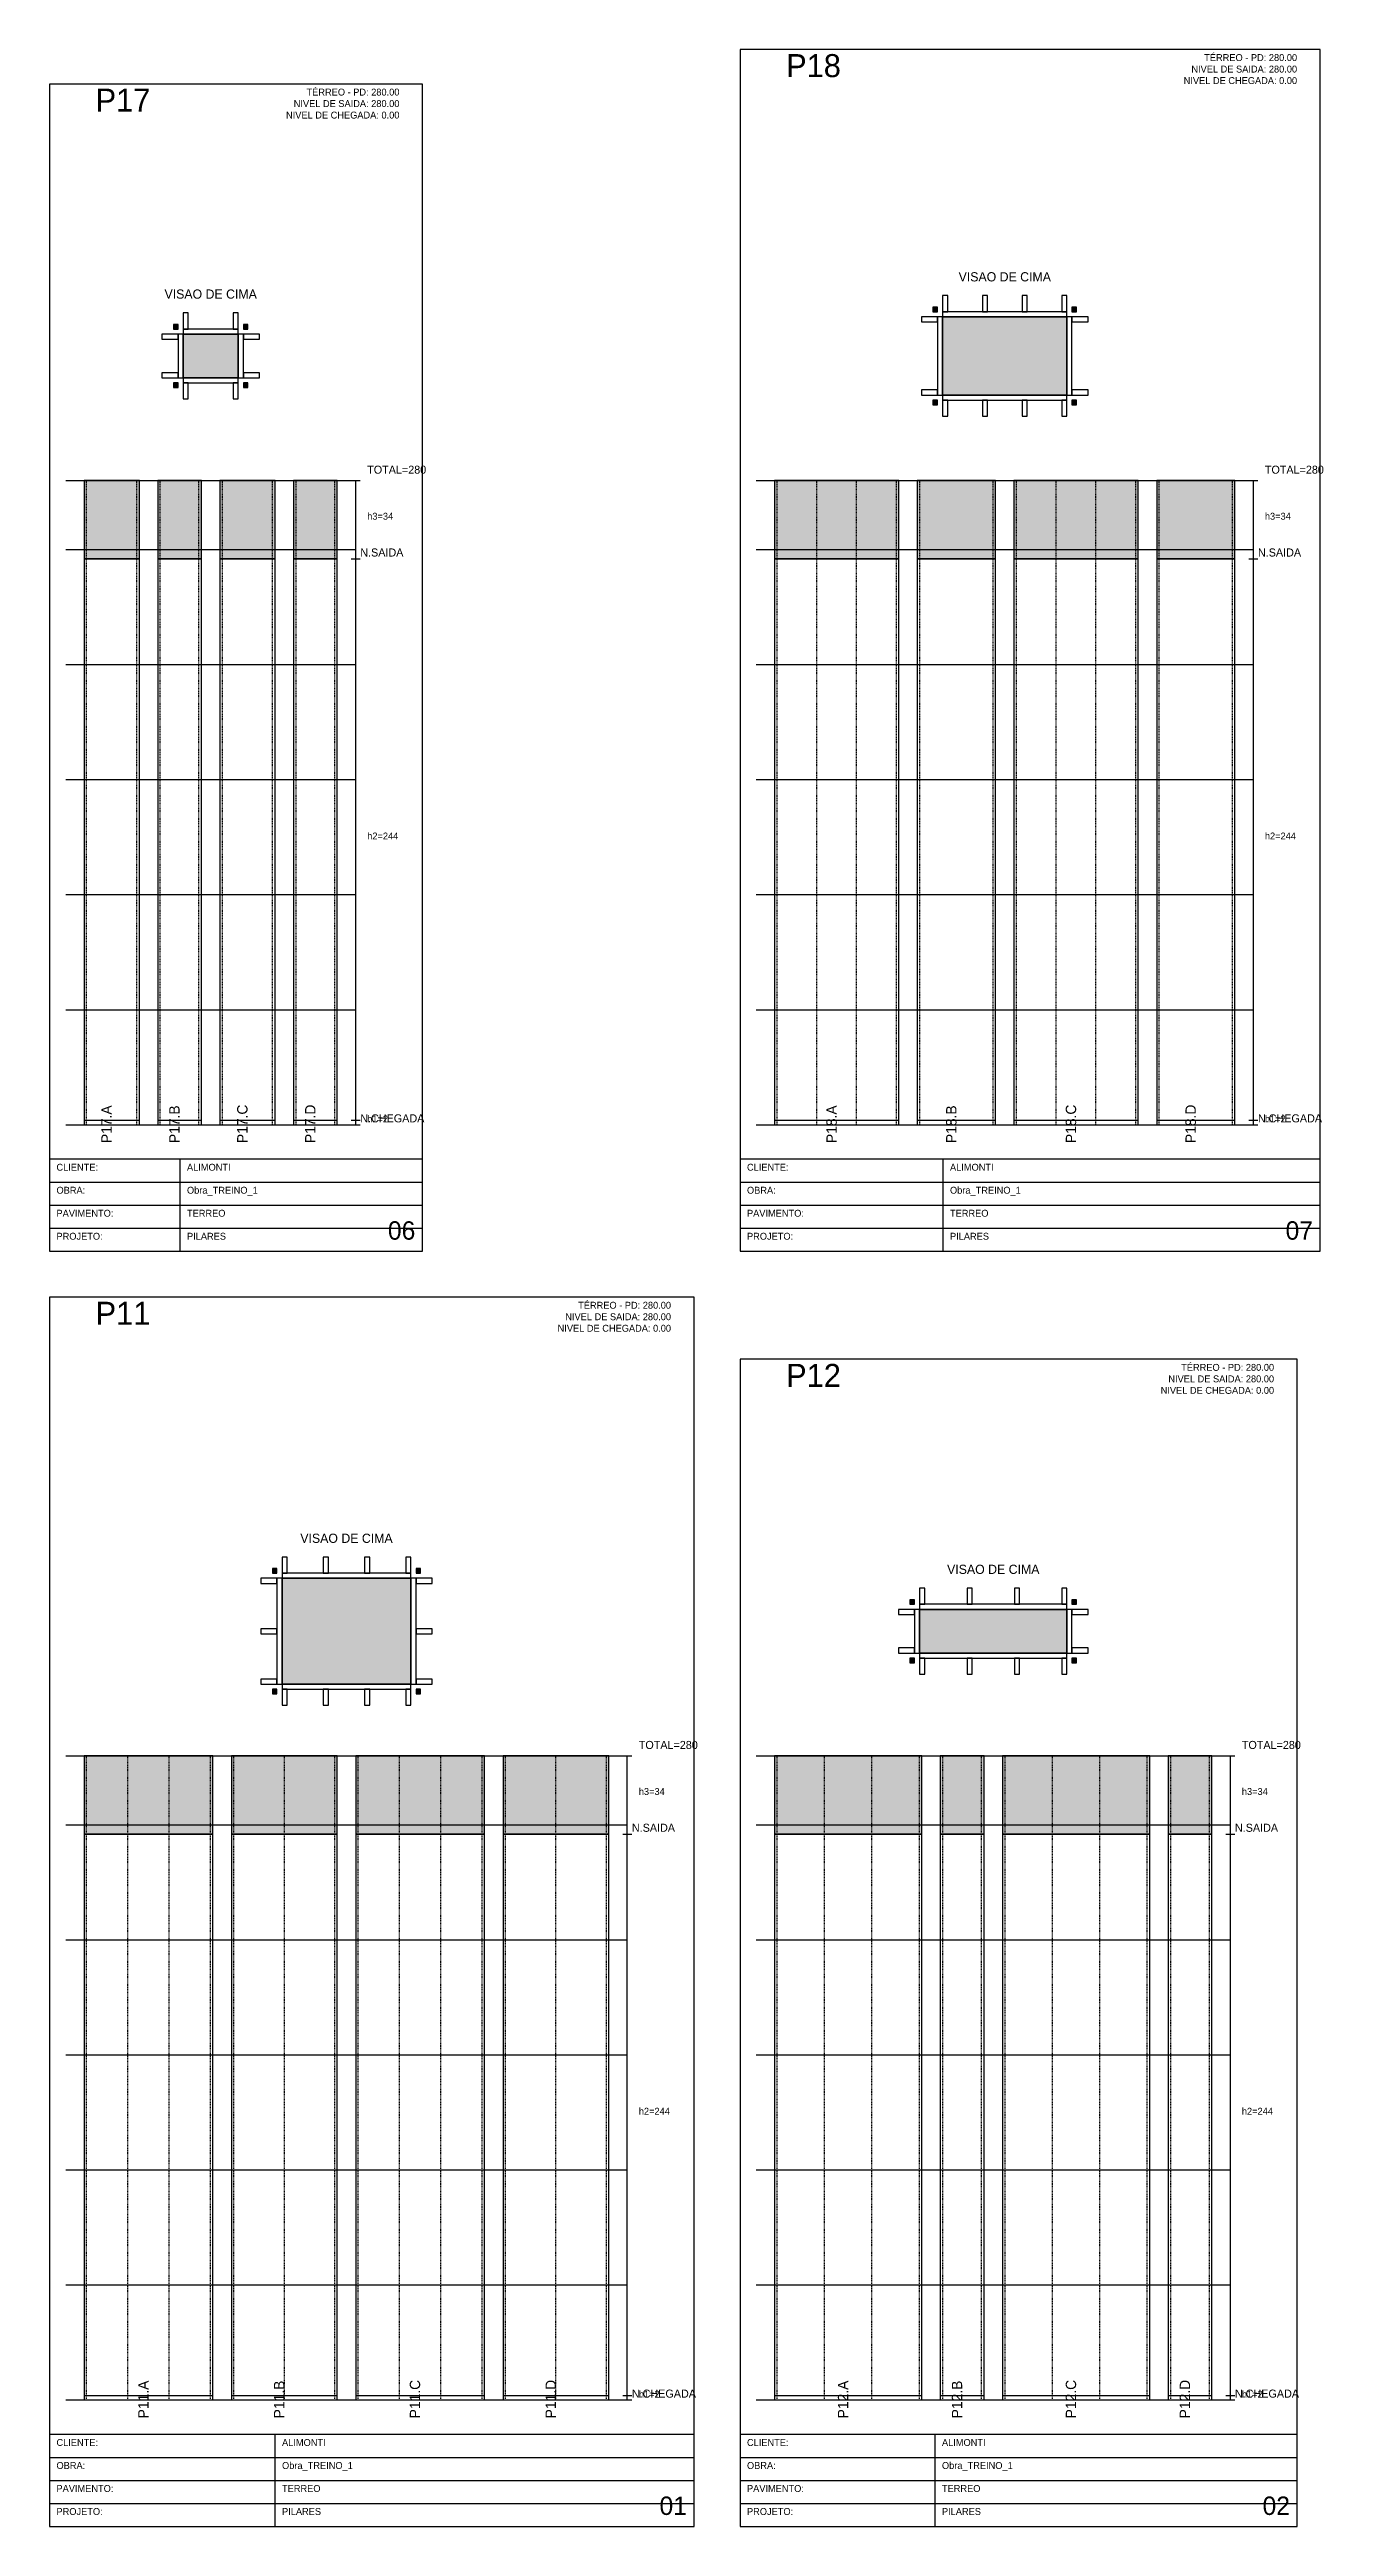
# Model space of a CAD drawing. Header units: metres. Extents: x 0 to 1466, y 0 to 2698.
# Drawn here: x 0 to 553, y 0 to 1077 of the extents above; entities that cross this region are included whole.
import ezdxf
from ezdxf.enums import TextEntityAlignment as Align

# ---------------------------------------------------------------- set-up
doc = ezdxf.new("R2010")
doc.units = ezdxf.units.M
doc.linetypes.add('DASHED', pattern=[0.5, 0.25, -0.25])
for name, color, linetype in [('BORDA_CELULA', 9, 'Continuous'), ('CARIMBO', 9, 'Continuous'), ('CHAPA', 1, 'Continuous'), ('CONCRETO', 4, 'Continuous'), ('COTA', 8, 'Continuous'), ('Hachura', 8, 'Continuous'), ('LABEL_ID', 3, 'Continuous'), ('Nivel', 2, 'Continuous'), ('NOMENCLATURA', 1, 'Continuous'), ('Paineis', 7, 'Continuous'), ('SARR_2.2x7', 82, 'Continuous'), ('Texto Secao', 2, 'Continuous'), ('TEXTO_GERAL', 2, 'Continuous')]:
    doc.layers.add(name, color=color, linetype=linetype)

msp = doc.modelspace()

# ---------------------------------------------------------------- hatches: boundary and pattern name
at = {"layer": 'CHAPA'}
for points in [[(383.8, 962.8), (385.8, 962.8), (385.8, 964.8), (383.8, 964.8)], [(444.2, 962.8), (446.2, 962.8), (446.2, 964.8), (444.2, 964.8)], [(53.8, 955.3), (55.8, 955.3), (55.8, 957.3), (53.8, 957.3)], [(84.2, 955.3), (86.2, 955.3), (86.2, 957.3), (84.2, 957.3)], [(53.8, 929.9), (55.8, 929.9), (55.8, 931.9), (53.8, 931.9)], [(84.2, 929.9), (86.2, 929.9), (86.2, 931.9), (84.2, 931.9)], [(383.8, 922.4), (385.8, 922.4), (385.8, 924.4), (383.8, 924.4)], [(444.2, 922.4), (446.2, 922.4), (446.2, 924.4), (444.2, 924.4)], [(96.8, 414.4), (98.8, 414.4), (98.8, 416.4), (96.8, 416.4)], [(159.2, 414.4), (161.2, 414.4), (161.2, 416.4), (159.2, 416.4)], [(373.8, 400.9), (375.8, 400.9), (375.8, 402.9), (373.8, 402.9)], [(444.2, 400.9), (446.2, 400.9), (446.2, 402.9), (444.2, 402.9)], [(373.8, 375.5), (375.8, 375.5), (375.8, 377.5), (373.8, 377.5)], [(444.2, 375.5), (446.2, 375.5), (446.2, 377.5), (444.2, 377.5)], [(96.8, 362), (98.8, 362), (98.8, 364), (96.8, 364)], [(159.2, 362), (161.2, 362), (161.2, 364), (159.2, 364)]]:
    msp.add_hatch(color=1, dxfattribs=at).paths.add_polyline_path(points)
at = {"layer": 'Hachura'}
for color, points in [(253, [(388, 926.6), (442, 926.6), (442, 960.6), (388, 960.6)]), (253, [(58, 934.1), (82, 934.1), (82, 953.1), (58, 953.1)]), (6, [(15, 855.4), (39, 855.4), (39, 889.4), (15, 889.4)]), (6, [(47, 855.4), (66, 855.4), (66, 889.4), (47, 889.4)]), (6, [(74, 855.4), (98, 855.4), (98, 889.4), (74, 889.4)]), (6, [(106, 855.4), (125, 855.4), (125, 889.4), (106, 889.4)]), (6, [(315, 855.4), (369, 855.4), (369, 889.4), (315, 889.4)]), (6, [(377, 855.4), (411, 855.4), (411, 889.4), (377, 889.4)]), (6, [(419, 855.4), (473, 855.4), (473, 889.4), (419, 889.4)]), (6, [(481, 855.4), (515, 855.4), (515, 889.4), (481, 889.4)]), (253, [(101, 366.2), (157, 366.2), (157, 412.2), (101, 412.2)]), (253, [(378, 379.7), (442, 379.7), (442, 398.7), (378, 398.7)]), (6, [(15, 301), (71, 301), (71, 335), (15, 335)]), (6, [(79, 301), (125, 301), (125, 335), (79, 335)]), (6, [(133, 301), (189, 301), (189, 335), (133, 335)]), (6, [(197, 301), (243, 301), (243, 335), (197, 335)]), (6, [(315, 301), (379, 301), (379, 335), (315, 335)]), (6, [(387, 301), (406, 301), (406, 335), (387, 335)]), (6, [(414, 301), (478, 301), (478, 335), (414, 335)]), (6, [(486, 301), (505, 301), (505, 335), (486, 335)])]:
    msp.add_hatch(color=color, dxfattribs=at).paths.add_polyline_path(points)

# ---------------------------------------------------------------- linework, layer by layer
at = {"layer": 'BORDA_CELULA', "color": 9}
for points in [[(300, 554.4), (552, 554.4), (552, 1076.8), (300, 1076.8)], [(0, 554.4), (162, 554.4), (162, 1061.8), (0, 1061.8)], [(0, 0), (280, 0), (280, 534.4), (0, 534.4)], [(300, 0), (542, 0), (542, 507.4), (300, 507.4)]]:
    msp.add_lwpolyline(points, close=True, dxfattribs=at)
at = {"layer": 'CARIMBO', "color": 9}
for p, q in [((56.7, 554.4), (56.7, 594.4)), ((388.2, 554.4), (388.2, 594.4)), ((0, 584.4), (162, 584.4)), ((300, 584.4), (552, 584.4)), ((0, 574.4), (162, 574.4)), ((300, 574.4), (552, 574.4)), ((0, 564.4), (162, 564.4)), ((300, 564.4), (552, 564.4)), ((98, 0), (98, 40)), ((384.7, 0), (384.7, 40)), ((0, 30), (280, 30)), ((300, 30), (542, 30)), ((0, 20), (280, 20)), ((300, 20), (542, 20)), ((0, 10), (280, 10)), ((300, 10), (542, 10))]:
    msp.add_line(p, q, dxfattribs=at)
for points in [[(0, 554.4), (162, 554.4), (162, 594.4), (0, 594.4)], [(300, 554.4), (552, 554.4), (552, 594.4), (300, 594.4)], [(0, 0), (280, 0), (280, 40), (0, 40)], [(300, 0), (542, 0), (542, 40), (300, 40)]]:
    msp.add_lwpolyline(points, close=True, dxfattribs=at)
at = {"layer": 'CHAPA', "color": 1}
for points in [[(383.8, 962.8), (385.8, 962.8), (385.8, 964.8), (383.8, 964.8)], [(444.2, 962.8), (446.2, 962.8), (446.2, 964.8), (444.2, 964.8)], [(53.8, 955.3), (55.8, 955.3), (55.8, 957.3), (53.8, 957.3)], [(84.2, 955.3), (86.2, 955.3), (86.2, 957.3), (84.2, 957.3)], [(53.8, 929.9), (55.8, 929.9), (55.8, 931.9), (53.8, 931.9)], [(84.2, 929.9), (86.2, 929.9), (86.2, 931.9), (84.2, 931.9)], [(383.8, 922.4), (385.8, 922.4), (385.8, 924.4), (383.8, 924.4)], [(444.2, 922.4), (446.2, 922.4), (446.2, 924.4), (444.2, 924.4)], [(96.8, 414.4), (98.8, 414.4), (98.8, 416.4), (96.8, 416.4)], [(159.2, 414.4), (161.2, 414.4), (161.2, 416.4), (159.2, 416.4)], [(373.8, 400.9), (375.8, 400.9), (375.8, 402.9), (373.8, 402.9)], [(444.2, 400.9), (446.2, 400.9), (446.2, 402.9), (444.2, 402.9)], [(373.8, 375.5), (375.8, 375.5), (375.8, 377.5), (373.8, 377.5)], [(444.2, 375.5), (446.2, 375.5), (446.2, 377.5), (444.2, 377.5)], [(96.8, 362), (98.8, 362), (98.8, 364), (96.8, 364)], [(159.2, 362), (161.2, 362), (161.2, 364), (159.2, 364)]]:
    msp.add_lwpolyline(points, close=True, dxfattribs=at)
at = {"layer": 'CONCRETO', "color": 4}
for points in [[(388, 926.6), (442, 926.6), (442, 960.6), (388, 960.6)], [(58, 934.1), (82, 934.1), (82, 953.1), (58, 953.1)], [(101, 366.2), (157, 366.2), (157, 412.2), (101, 412.2)], [(378, 379.7), (442, 379.7), (442, 398.7), (378, 398.7)]]:
    msp.add_lwpolyline(points, close=True, dxfattribs=at)
at = {"layer": 'COTA', "color": 8}
for p, q in [((131, 889.4), (135, 889.4)), ((133, 609.4), (133, 889.4)), ((521, 889.4), (525, 889.4)), ((523, 609.4), (523, 889.4)), ((131, 855.4), (135, 855.4)), ((131, 855.4), (135, 855.4)), ((521, 855.4), (525, 855.4)), ((521, 855.4), (525, 855.4)), ((131, 611.4), (135, 611.4)), ((131, 611.4), (135, 611.4)), ((131, 609.4), (135, 609.4)), ((521, 611.4), (525, 611.4)), ((521, 611.4), (525, 611.4)), ((521, 609.4), (525, 609.4)), ((249, 335), (253, 335)), ((251, 55), (251, 335)), ((511, 335), (515, 335)), ((513, 55), (513, 335)), ((249, 301), (253, 301)), ((249, 301), (253, 301)), ((511, 301), (515, 301)), ((511, 301), (515, 301)), ((249, 57), (253, 57)), ((249, 57), (253, 57)), ((249, 55), (253, 55)), ((511, 57), (515, 57)), ((511, 57), (515, 57)), ((511, 55), (515, 55))]:
    msp.add_line(p, q, dxfattribs=at)
at = {"layer": 'Nivel', "color": 2}
for p, q in [((7, 889.4), (133, 889.4)), ((307, 889.4), (523, 889.4)), ((7, 859.4), (133, 859.4)), ((307, 859.4), (523, 859.4)), ((7, 809.4), (133, 809.4)), ((307, 809.4), (523, 809.4)), ((7, 759.4), (133, 759.4)), ((307, 759.4), (523, 759.4)), ((7, 709.4), (133, 709.4)), ((307, 709.4), (523, 709.4)), ((7, 659.4), (133, 659.4)), ((307, 659.4), (523, 659.4)), ((7, 609.4), (133, 609.4)), ((307, 609.4), (523, 609.4)), ((7, 335), (251, 335)), ((307, 335), (513, 335)), ((7, 305), (251, 305)), ((307, 305), (513, 305)), ((7, 255), (251, 255)), ((307, 255), (513, 255)), ((7, 205), (251, 205)), ((307, 205), (513, 205)), ((7, 155), (251, 155)), ((307, 155), (513, 155)), ((7, 105), (251, 105)), ((307, 105), (513, 105)), ((7, 55), (251, 55)), ((307, 55), (513, 55))]:
    msp.add_line(p, q, dxfattribs=at)
at = {"layer": 'Paineis', "color": 7}
for p, q in [((15, 611.4), (39, 611.4)), ((47, 611.4), (66, 611.4)), ((74, 611.4), (98, 611.4)), ((106, 611.4), (125, 611.4)), ((315, 611.4), (369, 611.4)), ((377, 611.4), (411, 611.4)), ((419, 611.4), (473, 611.4)), ((481, 611.4), (515, 611.4)), ((15, 57), (71, 57)), ((79, 57), (125, 57)), ((133, 57), (189, 57)), ((197, 57), (243, 57)), ((315, 57), (379, 57)), ((387, 57), (406, 57)), ((414, 57), (478, 57)), ((486, 57), (505, 57))]:
    msp.add_line(p, q, dxfattribs=at)
for points in [[(385.8, 926.6), (388, 926.6), (388, 960.6), (385.8, 960.6)], [(388, 960.6), (442, 960.6), (442, 962.8), (388, 962.8)], [(442, 926.6), (444.2, 926.6), (444.2, 960.6), (442, 960.6)], [(55.8, 934.1), (58, 934.1), (58, 953.1), (55.8, 953.1)], [(58, 953.1), (82, 953.1), (82, 955.3), (58, 955.3)], [(82, 934.1), (84.2, 934.1), (84.2, 953.1), (82, 953.1)], [(58, 931.9), (82, 931.9), (82, 934.1), (58, 934.1)], [(388, 924.4), (442, 924.4), (442, 926.6), (388, 926.6)], [(15, 609.4), (39, 609.4), (39, 855.4), (15, 855.4)], [(47, 609.4), (66, 609.4), (66, 855.4), (47, 855.4)], [(74, 609.4), (98, 609.4), (98, 855.4), (74, 855.4)], [(106, 609.4), (125, 609.4), (125, 855.4), (106, 855.4)], [(315, 609.4), (369, 609.4), (369, 855.4), (315, 855.4)], [(377, 609.4), (411, 609.4), (411, 855.4), (377, 855.4)], [(419, 609.4), (473, 609.4), (473, 855.4), (419, 855.4)], [(481, 609.4), (515, 609.4), (515, 855.4), (481, 855.4)], [(98.8, 366.2), (101, 366.2), (101, 412.2), (98.8, 412.2)], [(101, 412.2), (157, 412.2), (157, 414.4), (101, 414.4)], [(157, 366.2), (159.2, 366.2), (159.2, 412.2), (157, 412.2)], [(375.8, 379.7), (378, 379.7), (378, 398.7), (375.8, 398.7)], [(378, 398.7), (442, 398.7), (442, 400.9), (378, 400.9)], [(442, 379.7), (444.2, 379.7), (444.2, 398.7), (442, 398.7)], [(378, 377.5), (442, 377.5), (442, 379.7), (378, 379.7)], [(101, 364), (157, 364), (157, 366.2), (101, 366.2)], [(15, 55), (71, 55), (71, 301), (15, 301)], [(79, 55), (125, 55), (125, 301), (79, 301)], [(133, 55), (189, 55), (189, 301), (133, 301)], [(197, 55), (243, 55), (243, 301), (197, 301)], [(315, 55), (379, 55), (379, 301), (315, 301)], [(387, 55), (406, 55), (406, 301), (387, 301)], [(414, 55), (478, 55), (478, 301), (414, 301)], [(486, 55), (505, 55), (505, 301), (486, 301)]]:
    msp.add_lwpolyline(points, close=True, dxfattribs=at)
at = {"layer": 'Paineis', "color": 6}
for points in [[(15, 855.4), (39, 855.4), (39, 889.4), (15, 889.4)], [(47, 855.4), (66, 855.4), (66, 889.4), (47, 889.4)], [(74, 855.4), (98, 855.4), (98, 889.4), (74, 889.4)], [(106, 855.4), (125, 855.4), (125, 889.4), (106, 889.4)], [(315, 855.4), (369, 855.4), (369, 889.4), (315, 889.4)], [(377, 855.4), (411, 855.4), (411, 889.4), (377, 889.4)], [(419, 855.4), (473, 855.4), (473, 889.4), (419, 889.4)], [(481, 855.4), (515, 855.4), (515, 889.4), (481, 889.4)], [(15, 301), (71, 301), (71, 335), (15, 335)], [(79, 301), (125, 301), (125, 335), (79, 335)], [(133, 301), (189, 301), (189, 335), (133, 335)], [(197, 301), (243, 301), (243, 335), (197, 335)], [(315, 301), (379, 301), (379, 335), (315, 335)], [(387, 301), (406, 301), (406, 335), (387, 335)], [(414, 301), (478, 301), (478, 335), (414, 335)], [(486, 301), (505, 301), (505, 335), (486, 335)]]:
    msp.add_lwpolyline(points, close=True, dxfattribs=at)
at = {"layer": 'SARR_2.2x7', "color": 82, "linetype": 'DASHED'}
for p, q in [((16.1, 609.4), (16.1, 889.4)), ((37.9, 609.4), (37.9, 889.4)), ((48.1, 609.4), (48.1, 889.4)), ((64.9, 609.4), (64.9, 889.4)), ((75.1, 609.4), (75.1, 889.4)), ((96.9, 609.4), (96.9, 889.4)), ((107.1, 609.4), (107.1, 889.4)), ((123.9, 609.4), (123.9, 889.4)), ((316.1, 609.4), (316.1, 889.4)), ((333.37, 609.4), (333.37, 889.4)), ((350.63, 609.4), (350.63, 889.4)), ((367.9, 609.4), (367.9, 889.4)), ((378.1, 609.4), (378.1, 889.4)), ((409.9, 609.4), (409.9, 889.4)), ((420.1, 609.4), (420.1, 889.4)), ((437.37, 609.4), (437.37, 889.4)), ((454.63, 609.4), (454.63, 889.4)), ((471.9, 609.4), (471.9, 889.4)), ((482.1, 609.4), (482.1, 889.4)), ((513.9, 609.4), (513.9, 889.4)), ((16.1, 55), (16.1, 335)), ((34.03, 55), (34.03, 335)), ((51.97, 55), (51.97, 335)), ((69.9, 55), (69.9, 335)), ((80.1, 55), (80.1, 335)), ((102, 55), (102, 335)), ((123.9, 55), (123.9, 335)), ((134.1, 55), (134.1, 335)), ((152.03, 55), (152.03, 335)), ((169.97, 55), (169.97, 335)), ((187.9, 55), (187.9, 335)), ((198.1, 55), (198.1, 335)), ((220, 55), (220, 335)), ((241.9, 55), (241.9, 335)), ((316.1, 55), (316.1, 335)), ((336.7, 55), (336.7, 335)), ((357.3, 55), (357.3, 335)), ((377.9, 55), (377.9, 335)), ((388.1, 55), (388.1, 335)), ((404.9, 55), (404.9, 335)), ((415.1, 55), (415.1, 335)), ((435.7, 55), (435.7, 335)), ((456.3, 55), (456.3, 335)), ((476.9, 55), (476.9, 335)), ((487.1, 55), (487.1, 335)), ((503.9, 55), (503.9, 335))]:
    msp.add_line(p, q, dxfattribs=at)
at = {"layer": 'SARR_2.2x7', "color": 82}
for points in [[(388, 962.8), (390.2, 962.8), (390.2, 969.8), (388, 969.8)], [(405.27, 962.8), (407.47, 962.8), (407.47, 969.8), (405.27, 969.8)], [(422.53, 962.8), (424.73, 962.8), (424.73, 969.8), (422.53, 969.8)], [(439.8, 962.8), (442, 962.8), (442, 969.8), (439.8, 969.8)], [(58, 955.3), (60.2, 955.3), (60.2, 962.3), (58, 962.3)], [(79.8, 955.3), (82, 955.3), (82, 962.3), (79.8, 962.3)], [(378.8, 958.4), (385.8, 958.4), (385.8, 960.6), (378.8, 960.6)], [(444.2, 958.4), (451.2, 958.4), (451.2, 960.6), (444.2, 960.6)], [(48.8, 950.9), (55.8, 950.9), (55.8, 953.1), (48.8, 953.1)], [(84.2, 950.9), (91.2, 950.9), (91.2, 953.1), (84.2, 953.1)], [(48.8, 934.1), (55.8, 934.1), (55.8, 936.3), (48.8, 936.3)], [(58, 924.9), (60.2, 924.9), (60.2, 931.9), (58, 931.9)], [(79.8, 924.9), (82, 924.9), (82, 931.9), (79.8, 931.9)], [(84.2, 934.1), (91.2, 934.1), (91.2, 936.3), (84.2, 936.3)], [(378.8, 926.6), (385.8, 926.6), (385.8, 928.8), (378.8, 928.8)], [(444.2, 926.6), (451.2, 926.6), (451.2, 928.8), (444.2, 928.8)], [(388, 917.4), (390.2, 917.4), (390.2, 924.4), (388, 924.4)], [(405.27, 917.4), (407.47, 917.4), (407.47, 924.4), (405.27, 924.4)], [(422.53, 917.4), (424.73, 917.4), (424.73, 924.4), (422.53, 924.4)], [(439.8, 917.4), (442, 917.4), (442, 924.4), (439.8, 924.4)], [(101, 414.4), (103.2, 414.4), (103.2, 421.4), (101, 421.4)], [(118.93, 414.4), (121.13, 414.4), (121.13, 421.4), (118.93, 421.4)], [(136.87, 414.4), (139.07, 414.4), (139.07, 421.4), (136.87, 421.4)], [(154.8, 414.4), (157, 414.4), (157, 421.4), (154.8, 421.4)], [(91.8, 410), (98.8, 410), (98.8, 412.2), (91.8, 412.2)], [(159.2, 410), (166.2, 410), (166.2, 412.2), (159.2, 412.2)], [(368.8, 396.5), (375.8, 396.5), (375.8, 398.7), (368.8, 398.7)], [(378, 400.9), (380.2, 400.9), (380.2, 407.9), (378, 407.9)], [(398.6, 400.9), (400.8, 400.9), (400.8, 407.9), (398.6, 407.9)], [(419.2, 400.9), (421.4, 400.9), (421.4, 407.9), (419.2, 407.9)], [(439.8, 400.9), (442, 400.9), (442, 407.9), (439.8, 407.9)], [(444.2, 396.5), (451.2, 396.5), (451.2, 398.7), (444.2, 398.7)], [(91.8, 388.1), (98.8, 388.1), (98.8, 390.3), (91.8, 390.3)], [(159.2, 388.1), (166.2, 388.1), (166.2, 390.3), (159.2, 390.3)], [(368.8, 379.7), (375.8, 379.7), (375.8, 381.9), (368.8, 381.9)], [(378, 370.5), (380.2, 370.5), (380.2, 377.5), (378, 377.5)], [(398.6, 370.5), (400.8, 370.5), (400.8, 377.5), (398.6, 377.5)], [(419.2, 370.5), (421.4, 370.5), (421.4, 377.5), (419.2, 377.5)], [(439.8, 370.5), (442, 370.5), (442, 377.5), (439.8, 377.5)], [(444.2, 379.7), (451.2, 379.7), (451.2, 381.9), (444.2, 381.9)], [(91.8, 366.2), (98.8, 366.2), (98.8, 368.4), (91.8, 368.4)], [(159.2, 366.2), (166.2, 366.2), (166.2, 368.4), (159.2, 368.4)], [(101, 357), (103.2, 357), (103.2, 364), (101, 364)], [(118.93, 357), (121.13, 357), (121.13, 364), (118.93, 364)], [(136.87, 357), (139.07, 357), (139.07, 364), (136.87, 364)], [(154.8, 357), (157, 357), (157, 364), (154.8, 364)]]:
    msp.add_lwpolyline(points, close=True, dxfattribs=at)

# ---------------------------------------------------------------- texts
at = {"layer": 'CARIMBO', "color": 9}
for s, p in [('CLIENTE:', (3, 589.4)), ('CLIENTE:', (303, 589.4)), ('OBRA:', (3, 579.4)), ('OBRA:', (303, 579.4)), ('PAVIMENTO:', (3, 569.4)), ('PAVIMENTO:', (303, 569.4)), ('PROJETO:', (3, 559.4)), ('PROJETO:', (303, 559.4)), ('CLIENTE:', (3, 35)), ('CLIENTE:', (303, 35)), ('OBRA:', (3, 25)), ('OBRA:', (303, 25)), ('PAVIMENTO:', (3, 15)), ('PAVIMENTO:', (303, 15)), ('PROJETO:', (3, 5)), ('PROJETO:', (303, 5))]:
    msp.add_text(s, height=3, dxfattribs=at).set_placement(p)
at = {"layer": 'COTA', "color": 8}
for s, height, p in [('TOTAL=280', 3.5, (138, 892.4)), ('TOTAL=280', 3.5, (528, 892.4)), ('h3=34', 3, (138, 872.4)), ('h3=34', 3, (528, 872.4)), ('h2=244', 3, (138, 733.4)), ('h2=244', 3, (528, 733.4)), ('h1=2', 3, (138, 610.4)), ('h1=2', 3, (528, 610.4)), ('TOTAL=280', 3.5, (256, 338)), ('TOTAL=280', 3.5, (518, 338)), ('h3=34', 3, (256, 318)), ('h3=34', 3, (518, 318)), ('h2=244', 3, (256, 179)), ('h2=244', 3, (518, 179)), ('h1=2', 3, (256, 56)), ('h1=2', 3, (518, 56))]:
    msp.add_text(s, height=height, dxfattribs=at).set_placement(p)
at = {"layer": 'LABEL_ID', "color": 3}
for s, p in [('06', (147, 559.4)), ('07', (537, 559.4)), ('01', (265, 5)), ('02', (527, 5))]:
    msp.add_text(s, height=8, dxfattribs=at).set_placement(p)
at = {"layer": 'Nivel', "color": 2}
for s, p in [('N.SAIDA', (135, 856.4)), ('N.SAIDA', (525, 856.4)), ('N.CHEGADA', (135, 610.4)), ('N.CHEGADA', (525, 610.4)), ('N.SAIDA', (253, 302)), ('N.SAIDA', (515, 302)), ('N.CHEGADA', (253, 56)), ('N.CHEGADA', (515, 56))]:
    msp.add_text(s, height=3.5, dxfattribs=at).set_placement(p)
at = {"layer": 'NOMENCLATURA', "color": 1}
for s, p in [('P18', (320, 1064.8)), ('P17', (20, 1049.8)), ('P11', (20, 522.4)), ('P12', (320, 495.4))]:
    msp.add_text(s, height=10, dxfattribs=at).set_placement(p)
at = {"layer": 'Texto Secao', "color": 2}
for p in [(415, 974.8), (70, 967.3), (129, 426.4), (410, 412.9)]:
    msp.add_text('VISAO DE CIMA', height=4, dxfattribs=at).set_placement(p, align=Align.BOTTOM_CENTER)
for s, p in [('P17.A', (27, 601.4)), ('P17.B', (56.5, 601.4)), ('P17.C', (86, 601.4)), ('P17.D', (115.5, 601.4)), ('P18.A', (342, 601.4)), ('P18.B', (394, 601.4)), ('P18.C', (446, 601.4)), ('P18.D', (498, 601.4)), ('P11.A', (43, 47)), ('P11.B', (102, 47)), ('P11.C', (161, 47)), ('P11.D', (220, 47)), ('P12.A', (347, 47)), ('P12.B', (396.5, 47)), ('P12.C', (446, 47)), ('P12.D', (495.5, 47))]:
    msp.add_text(s, height=4.5, rotation=90, dxfattribs=at).set_placement(p)
at = {"layer": 'TEXTO_GERAL', "color": 2}
for s, p in [('NIVEL DE SAIDA: 280.00', (542, 1066.8)), ('TÉRREO - PD: 280.00', (542, 1071.8)), ('TÉRREO - PD: 280.00', (152, 1056.8)), ('NIVEL DE CHEGADA: 0.00', (542, 1061.8)), ('NIVEL DE CHEGADA: 0.00', (152, 1046.8)), ('NIVEL DE SAIDA: 280.00', (152, 1051.8)), ('TÉRREO - PD: 280.00', (270, 529.4)), ('NIVEL DE CHEGADA: 0.00', (270, 519.4)), ('NIVEL DE SAIDA: 280.00', (270, 524.4)), ('TÉRREO - PD: 280.00', (532, 502.4)), ('NIVEL DE CHEGADA: 0.00', (532, 492.4)), ('NIVEL DE SAIDA: 280.00', (532, 497.4))]:
    msp.add_text(s, height=3, dxfattribs=at).set_placement(p, align=Align.RIGHT)
for s, p in [('ALIMONTI', (59.7, 589.4)), ('ALIMONTI', (391.2, 589.4)), ('Obra_TREINO_1', (59.7, 579.4)), ('Obra_TREINO_1', (391.2, 579.4)), ('TERREO', (59.7, 569.4)), ('TERREO', (391.2, 569.4)), ('PILARES', (59.7, 559.4)), ('PILARES', (391.2, 559.4)), ('ALIMONTI', (101, 35)), ('ALIMONTI', (387.7, 35)), ('Obra_TREINO_1', (101, 25)), ('Obra_TREINO_1', (387.7, 25)), ('TERREO', (101, 15)), ('TERREO', (387.7, 15)), ('PILARES', (101, 5)), ('PILARES', (387.7, 5))]:
    msp.add_text(s, height=3, dxfattribs=at).set_placement(p)

doc.saveas('drawing.dxf')
